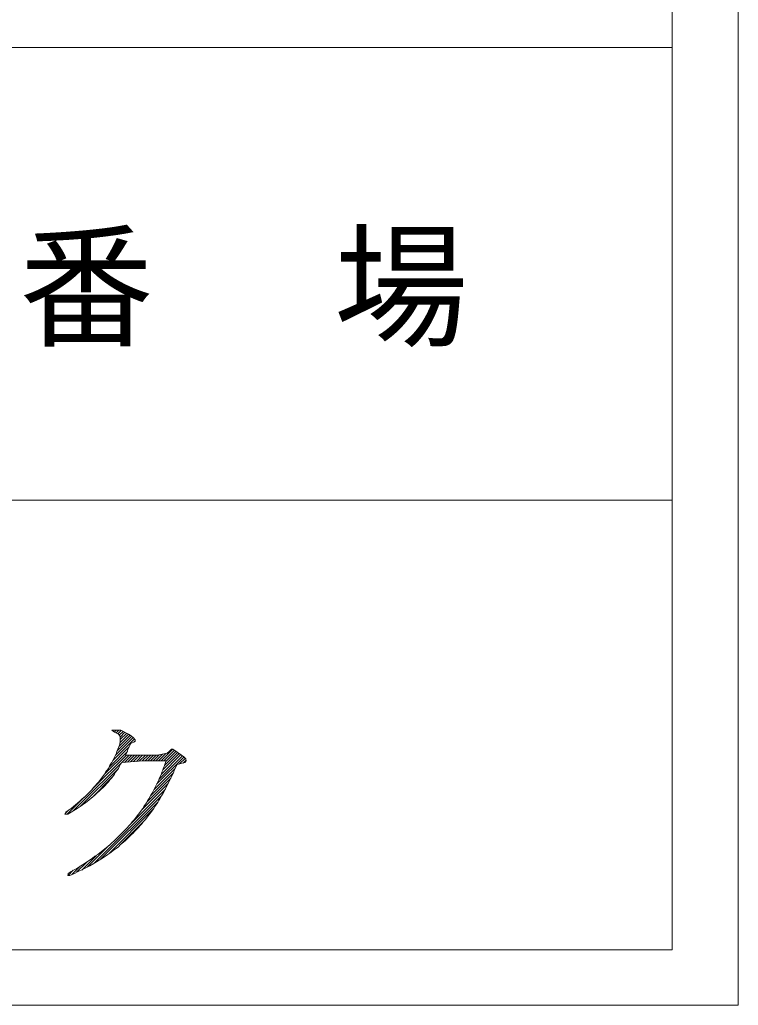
# Model space of a CAD drawing. Units: millimetres, scale not verified. Extents: x -4200 to 14901, y -2940 to 4824.
# Drawn here: x 3692 to 4200, y -2940 to -2243 of the extents above; entities that cross this region are included whole.
import ezdxf

# ---------------------------------------------------------------- set-up
doc = ezdxf.new("R2010")
doc.units = ezdxf.units.MM
doc.header["$LTSCALE"] = 30
doc.layers.add('1-0', color=7, linetype='Continuous', lineweight=9)
doc.styles.add('ＭＳ ゴシック', font='')
doc.styles.get('ＭＳ ゴシック').set_extended_font_data('MS Gothic')

msp = doc.modelspace()

# ---------------------------------------------------------------- linework, layer by layer
at = {"layer": '1-0', "color": 5}
for p, q in [((4153.32, -1942.97), (4153.32, -2900.86)), ((2117.79, -2262.97), (4153.32, -2262.97)), ((2117.79, -2582.97), (4153.32, -2582.97))]:
    msp.add_line(p, q, dxfattribs=at)
at = {"layer": '1-0'}
for p, q in [((3757.08, -2745.54), (3759.1, -2746.89)), ((3763.49, -2745.54), (3757.08, -2745.54)), ((3757.79, -2767.07), (3773.17, -2751.69)), ((3757.82, -2746.03), (3758.32, -2745.54)), ((3758.97, -2746.8), (3760.23, -2745.54)), ((3759.1, -2746.89), (3761.8, -2748.24)), ((3759.7, -2763.25), (3772.27, -2750.67)), ((3760.23, -2747.45), (3762.14, -2745.54)), ((3760.93, -2760.11), (3771.21, -2749.82)), ((3761.5, -2748.08), (3763.86, -2745.72)), ((3761.8, -2748.24), (3762.82, -2749.59)), ((3762.16, -2756.96), (3770.09, -2749.04)), ((3762.43, -2749.07), (3765.13, -2746.36)), ((3762.82, -2749.59), (3763.15, -2750.94)), ((3763.01, -2754.21), (3768.95, -2748.27)), ((3763.02, -2750.39), (3766.41, -2746.99)), ((3763.15, -2752.16), (3767.68, -2747.63)), ((3763.15, -2750.94), (3763.15, -2753.64)), ((3763.49, -2745.54), (3768.89, -2748.24)), ((3768.89, -2748.24), (3770.92, -2749.59)), ((3770.92, -2749.59), (3772.6, -2750.94)), ((3772.6, -2750.94), (3773.62, -2752.29)), ((3755.2, -2771.56), (3769.38, -2757.39)), ((3761.8, -2757.69), (3761.47, -2759.04)), ((3762.48, -2756.34), (3761.8, -2757.69)), ((3763.15, -2753.64), (3762.48, -2756.34)), ((3770.58, -2754.99), (3768.55, -2759.04)), ((3773.62, -2753.64), (3770.58, -2754.99)), ((3772.74, -2754.03), (3773.62, -2753.15)), ((3773.62, -2752.29), (3773.62, -2753.64)), ((3729.94, -2802.55), (3769.41, -2763.09)), ((3743.37, -2787.21), (3767.5, -2763.09)), ((3751.8, -2776.88), (3768.14, -2760.53)), ((3760.45, -2761.74), (3757.08, -2768.49)), ((3760.79, -2760.39), (3760.45, -2761.74)), ((3761.47, -2759.04), (3760.79, -2760.39)), ((3766.09, -2768.31), (3771.32, -2763.09)), ((3768.22, -2760.39), (3766.87, -2763.09)), ((3789.48, -2763.09), (3766.87, -2763.09)), ((3768.19, -2768.12), (3773.23, -2763.09)), ((3768.55, -2759.04), (3768.22, -2760.39)), ((3770.29, -2767.93), (3775.13, -2763.09)), ((3772.39, -2767.74), (3777.04, -2763.09)), ((3774.49, -2767.55), (3778.95, -2763.09)), ((3776.59, -2767.36), (3780.86, -2763.09)), ((3778.69, -2767.17), (3782.77, -2763.09)), ((3780.63, -2767.14), (3784.68, -2763.09)), ((3782.54, -2767.14), (3786.59, -2763.09)), ((3784.45, -2767.14), (3788.5, -2763.09)), ((3786.36, -2767.14), (3790.64, -2762.85)), ((3788.27, -2767.14), (3793.03, -2762.38)), ((3789.03, -2783.55), (3808.1, -2764.49)), ((3796.23, -2761.74), (3789.48, -2763.09)), ((3790.18, -2767.14), (3795.41, -2761.9)), ((3790.64, -2780.04), (3807.04, -2763.64)), ((3792.09, -2767.14), (3800.19, -2759.04)), ((3792.18, -2776.59), (3805.95, -2762.82)), ((3793.26, -2773.59), (3804.8, -2762.05)), ((3793.99, -2767.14), (3801.37, -2759.76)), ((3794.35, -2770.6), (3803.66, -2761.29)), ((3795.44, -2767.6), (3802.51, -2760.53)), ((3797.92, -2760.39), (3796.23, -2761.74)), ((3799.27, -2759.04), (3797.92, -2760.39)), ((3800.28, -2759.04), (3799.27, -2759.04)), ((3800.28, -2759.04), (3806.35, -2763.09)), ((3805.11, -2769.39), (3809.05, -2765.45)), ((3806.35, -2763.09), (3808.04, -2764.44)), ((3808.04, -2764.44), (3809.39, -2765.79)), ((3809.39, -2765.79), (3809.73, -2767.14)), ((3735.12, -2799.29), (3761.62, -2772.79)), ((3754.72, -2772.54), (3752.69, -2775.24)), ((3756.07, -2769.84), (3754.72, -2772.54)), ((3757.08, -2768.49), (3756.07, -2769.84)), ((3761.8, -2772.54), (3759.78, -2775.24)), ((3763.15, -2769.84), (3761.8, -2772.54)), ((3764.17, -2768.49), (3763.15, -2769.84)), ((3779.02, -2767.14), (3764.17, -2768.49)), ((3795.55, -2767.14), (3779.02, -2767.14)), ((3787.12, -2787.37), (3801.97, -2772.52)), ((3793.53, -2772.54), (3793.19, -2773.89)), ((3794.2, -2771.19), (3793.53, -2772.54)), ((3794.54, -2769.84), (3794.2, -2771.19)), ((3795.22, -2768.49), (3794.54, -2769.84)), ((3795.55, -2767.14), (3795.22, -2768.49)), ((3803.32, -2769.84), (3801.29, -2773.89)), ((3808.72, -2768.49), (3803.32, -2769.84)), ((3807.65, -2768.75), (3809.64, -2766.77)), ((3809.73, -2767.14), (3808.72, -2768.49)), ((3743.31, -2793), (3757.24, -2779.07)), ((3752.02, -2776.59), (3747.97, -2781.99)), ((3752.69, -2775.24), (3752.02, -2776.59)), ((3757.08, -2779.29), (3755.73, -2780.64)), ((3759.1, -2776.59), (3757.08, -2779.29)), ((3759.78, -2775.24), (3759.1, -2776.59)), ((3781.95, -2796.36), (3798.83, -2779.48)), ((3784.54, -2791.87), (3800.74, -2775.67)), ((3790.83, -2779.29), (3790.49, -2780.64)), ((3792.18, -2776.59), (3790.83, -2779.29)), ((3792.52, -2775.24), (3792.18, -2776.59)), ((3793.19, -2773.89), (3792.52, -2775.24)), ((3800.95, -2775.24), (3793.53, -2790.09)), ((3801.29, -2773.89), (3800.95, -2775.24)), ((3744.25, -2786.04), (3743.24, -2787.39)), ((3745.6, -2784.69), (3744.25, -2786.04)), ((3746.62, -2783.34), (3745.6, -2784.69)), ((3747.97, -2781.99), (3746.62, -2783.34)), ((3752.35, -2784.69), (3748.3, -2788.74)), ((3753.37, -2783.34), (3752.35, -2784.69)), ((3754.72, -2781.99), (3753.37, -2783.34)), ((3755.73, -2780.64), (3754.72, -2781.99)), ((3778.05, -2802.17), (3796.92, -2783.3)), ((3790.49, -2780.64), (3785.77, -2790.09)), ((3725.65, -2804.94), (3737.62, -2792.96)), ((3737.84, -2792.79), (3736.15, -2794.14)), ((3743.24, -2787.39), (3737.84, -2792.79)), ((3745.27, -2791.44), (3738.52, -2796.84)), ((3744.12, -2839.92), (3792.43, -2791.61)), ((3746.62, -2790.09), (3745.27, -2791.44)), ((3748.3, -2788.74), (3746.62, -2790.09)), ((3770.98, -2811.16), (3795.01, -2787.12)), ((3784.75, -2791.44), (3783.4, -2794.14)), ((3785.77, -2790.09), (3784.75, -2791.44)), ((3792.52, -2791.44), (3791.17, -2794.14)), ((3793.53, -2790.09), (3792.52, -2791.44)), ((3730.08, -2799.54), (3728.39, -2800.89)), ((3731.43, -2798.19), (3730.08, -2799.54)), ((3734.8, -2795.49), (3731.43, -2798.19)), ((3734.8, -2799.54), (3732.78, -2800.89)), ((3736.15, -2794.14), (3734.8, -2795.49)), ((3736.49, -2798.19), (3734.8, -2799.54)), ((3738.52, -2796.84), (3736.49, -2798.19)), ((3749.03, -2836.92), (3789.84, -2796.11)), ((3779.69, -2799.54), (3779.02, -2800.89)), ((3781.72, -2796.84), (3779.69, -2799.54)), ((3782.39, -2795.49), (3781.72, -2796.84)), ((3783.4, -2794.14), (3782.39, -2795.49)), ((3787.45, -2799.54), (3786.78, -2800.89)), ((3789.48, -2796.84), (3787.45, -2799.54)), ((3790.15, -2795.49), (3789.48, -2796.84)), ((3791.17, -2794.14), (3790.15, -2795.49)), ((3724.68, -2803.59), (3724, -2804.94)), ((3726.03, -2804.94), (3724, -2804.94)), ((3724.27, -2804.41), (3726.58, -2802.09)), ((3726.37, -2802.24), (3724.68, -2803.59)), ((3728.39, -2803.59), (3726.03, -2804.94)), ((3728.39, -2800.89), (3726.37, -2802.24)), ((3730.42, -2802.24), (3728.39, -2803.59)), ((3732.78, -2800.89), (3730.42, -2802.24)), ((3754.96, -2832.9), (3786.19, -2801.67)), ((3779.02, -2800.89), (3772.94, -2808.99)), ((3786.78, -2800.89), (3780.7, -2808.99)), ((3768.22, -2814.39), (3758.77, -2823.84)), ((3763.55, -2826.22), (3779.12, -2810.65)), ((3769.23, -2813.04), (3768.22, -2814.39)), ((3770.58, -2811.69), (3769.23, -2813.04)), ((3771.59, -2810.34), (3770.58, -2811.69)), ((3772.94, -2808.99), (3771.59, -2810.34)), ((3775.98, -2814.39), (3773.28, -2817.09)), ((3776.99, -2813.04), (3775.98, -2814.39)), ((3778.34, -2811.69), (3776.99, -2813.04)), ((3779.35, -2810.34), (3778.34, -2811.69)), ((3780.7, -2808.99), (3779.35, -2810.34)), ((3770.58, -2819.79), (3766.53, -2823.84)), ((3772.27, -2818.44), (3770.58, -2819.79)), ((3773.28, -2817.09), (3772.27, -2818.44)), ((3739.94, -2842.19), (3755.07, -2827.07)), ((3755.73, -2826.54), (3747.29, -2833.29)), ((3757.08, -2825.19), (3755.73, -2826.54)), ((3758.77, -2823.84), (3757.08, -2825.19)), ((3761.8, -2827.89), (3760.12, -2829.24)), ((3763.15, -2826.54), (3761.8, -2827.89)), ((3766.53, -2823.84), (3763.15, -2826.54)), ((3735.85, -2844.37), (3746.23, -2834)), ((3745.27, -2834.64), (3743.58, -2835.99)), ((3747.29, -2833.29), (3745.27, -2834.64)), ((3752.69, -2834.64), (3750.67, -2835.99)), ((3754.38, -2833.29), (3752.69, -2834.64)), ((3756.4, -2831.94), (3754.38, -2833.29)), ((3758.09, -2830.59), (3756.4, -2831.94)), ((3760.12, -2829.24), (3758.09, -2830.59)), ((3728.86, -2847.54), (3734.77, -2841.63)), ((3732.3, -2846.01), (3739.83, -2838.49)), ((3735.14, -2841.39), (3733.12, -2842.74)), ((3737.5, -2840.04), (3735.14, -2841.39)), ((3743.58, -2835.99), (3737.5, -2840.04)), ((3741.55, -2841.39), (3738.85, -2842.74)), ((3746.28, -2838.69), (3741.55, -2841.39)), ((3748.3, -2837.34), (3746.28, -2838.69)), ((3750.67, -2835.99), (3748.3, -2837.34)), ((3726.37, -2846.79), (3726.03, -2848.14)), ((3727.38, -2848.14), (3726.03, -2848.14)), ((3726.36, -2848.14), (3729.95, -2844.55)), ((3728.39, -2845.44), (3726.37, -2846.79)), ((3730.75, -2846.79), (3727.38, -2848.14)), ((3733.12, -2842.74), (3728.39, -2845.44)), ((3733.45, -2845.44), (3730.75, -2846.79)), ((3736.49, -2844.09), (3733.45, -2845.44)), ((3738.85, -2842.74), (3736.49, -2844.09))]:
    msp.add_line(p, q, dxfattribs=at)
at = {"layer": '1-0', "color": 5}
msp.add_lwpolyline([(4200, 2940), (-4200, 2940), (-4200, -2940), (4200, -2940)], close=True, dxfattribs=at)
msp.add_lwpolyline([(2117.79, -1942.97), (2117.79, -2900.86), (4153.32, -2900.86)], dxfattribs=at)

# ---------------------------------------------------------------- texts
at = {"layer": '1-0', "insert": (3691.72, -2474.79), "char_height": 69.68, "attachment_point": 7, "style": 'ＭＳ ゴシック'}
msp.add_mtext('\\T1.17;番\u3000場', dxfattribs=at)

doc.saveas('drawing.dxf')
